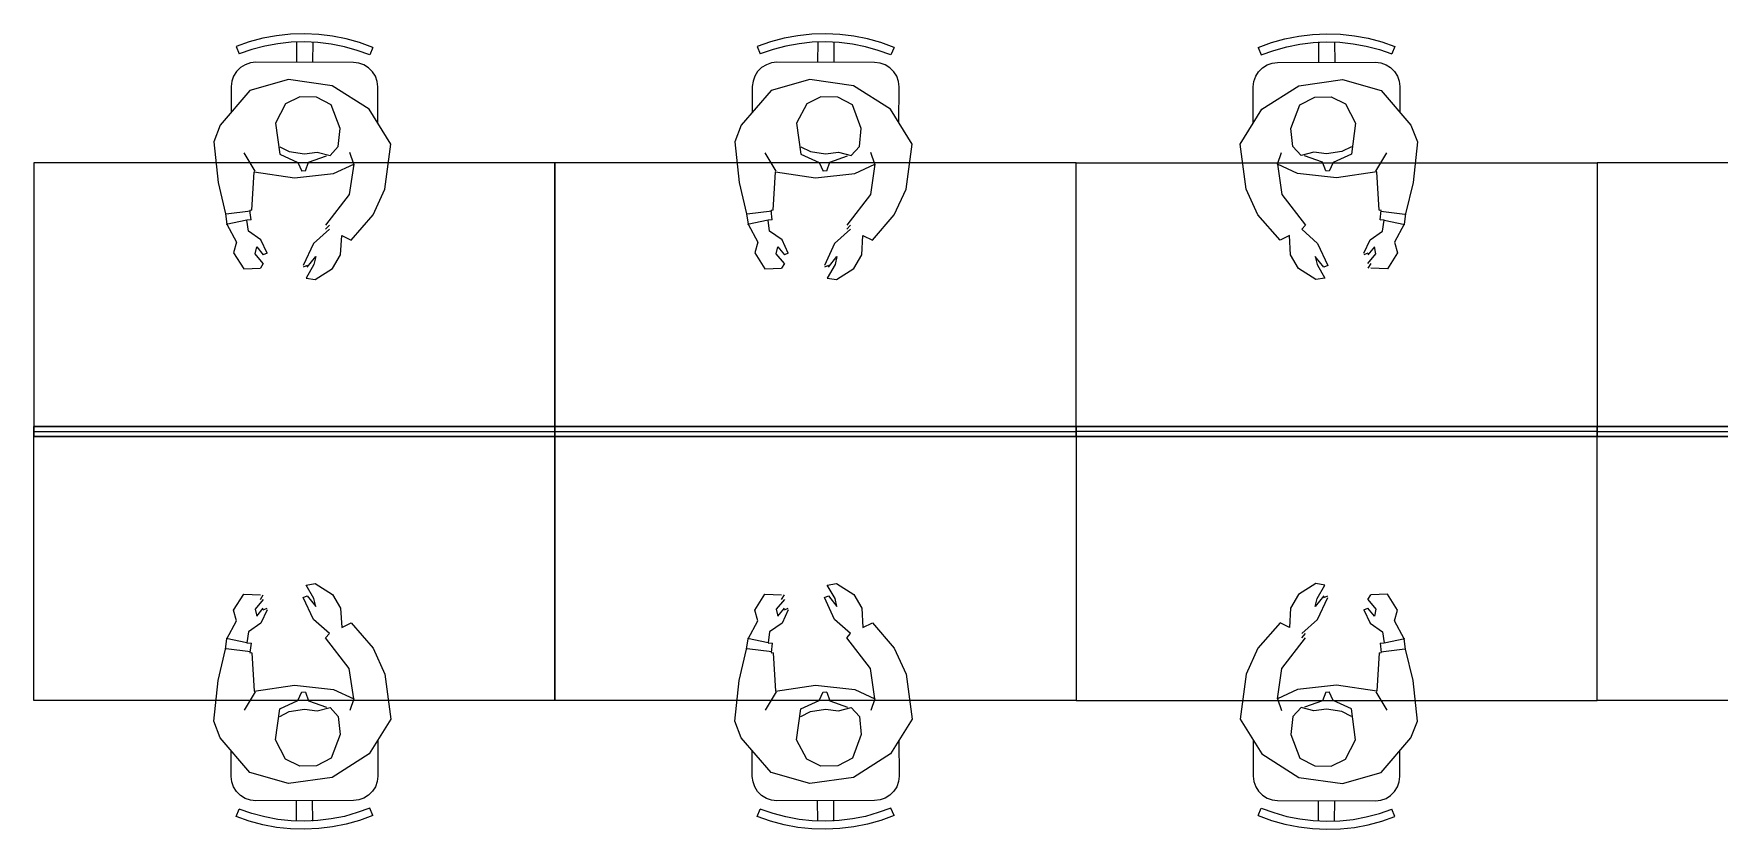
# Model space of a CAD drawing. Extents: x 0 to 23.4, y 0 to 16.5.
# Drawn here: x 16.299 to 17.657, y 11.268 to 11.909 of the extents above; entities that cross this region are included whole.
import ezdxf

# ---------------------------------------------------------------- set-up
doc = ezdxf.new("R2010")
doc.units = 0
doc.layers.get('0').update_dxf_attribs({"linetype": 'CONTINUOUS'})

msp = doc.modelspace()

# ---------------------------------------------------------------- linework, layer by layer
at = {"color": 0}
for points in [[(16.5722, 11.8978), (16.5615, 11.9016), (16.5507, 11.9047), (16.5396, 11.9069), (16.5285, 11.9083), (16.5171, 11.9088), (16.5058, 11.9084), (16.4946, 11.9072), (16.4836, 11.9052), (16.4726, 11.9023), (16.4619, 11.8985)], [(16.4619, 11.8985), (16.4644, 11.8925)], [(16.5697, 11.8917), (16.5596, 11.8954), (16.5492, 11.8983), (16.5386, 11.9004), (16.5279, 11.9018), (16.5171, 11.9022), (16.5064, 11.9019), (16.4956, 11.9007), (16.485, 11.8988), (16.4746, 11.896), (16.4644, 11.8925)], [(16.5106, 11.9022), (16.5106, 11.8857)], [(16.5237, 11.9022), (16.5236, 11.8857)], [(16.5722, 11.8978), (16.5697, 11.8917)], [(16.9921, 11.8978), (16.9814, 11.9016), (16.9706, 11.9047), (16.9596, 11.9069), (16.9483, 11.9083), (16.9371, 11.9088), (16.9258, 11.9084), (16.9146, 11.9072), (16.9035, 11.9052), (16.8926, 11.9023), (16.8819, 11.8985)], [(16.8819, 11.8985), (16.8843, 11.8925)], [(16.9896, 11.8917), (16.9794, 11.8954), (16.969, 11.8983), (16.9585, 11.9004), (16.9478, 11.9018), (16.9371, 11.9022), (16.9262, 11.9019), (16.9156, 11.9007), (16.905, 11.8988), (16.8946, 11.896), (16.8843, 11.8925)], [(16.9306, 11.9022), (16.9304, 11.8857)], [(16.9436, 11.9022), (16.9436, 11.8857)], [(16.9921, 11.8978), (16.9896, 11.8917)], [(17.2856, 11.8978), (17.2961, 11.9016), (17.3069, 11.9047), (17.3181, 11.9069), (17.3293, 11.9083), (17.3406, 11.9088), (17.3518, 11.9084), (17.3631, 11.9072), (17.3742, 11.9052), (17.385, 11.9023), (17.3957, 11.8985)], [(17.2856, 11.8978), (17.2879, 11.8917)], [(17.2879, 11.8917), (17.2981, 11.8954), (17.3085, 11.8983), (17.319, 11.9004), (17.3297, 11.9018), (17.3406, 11.9022), (17.3514, 11.9019), (17.3621, 11.9007), (17.3726, 11.8988), (17.3831, 11.896), (17.3932, 11.8925)], [(17.334, 11.9022), (17.334, 11.8857)], [(17.3471, 11.9022), (17.3472, 11.8857)], [(17.3957, 11.8985), (17.3932, 11.8925)], [(16.4778, 11.8858), (16.4735, 11.8853), (16.4693, 11.8838), (16.4656, 11.8815), (16.4624, 11.8784), (16.46, 11.8747), (16.4586, 11.8706), (16.4581, 11.8662)], [(16.5565, 11.8856), (16.4778, 11.8858)], [(16.5761, 11.8659), (16.5757, 11.8703), (16.5742, 11.8745), (16.5719, 11.8782), (16.5687, 11.8813), (16.565, 11.8837), (16.5608, 11.8851), (16.5565, 11.8856)], [(16.8976, 11.8858), (16.8933, 11.8853), (16.8892, 11.8838), (16.8854, 11.8815), (16.8822, 11.8784), (16.88, 11.8747), (16.8785, 11.8706), (16.8779, 11.8662)], [(16.9764, 11.8856), (16.8976, 11.8858)], [(16.9961, 11.8659), (16.9956, 11.8703), (16.9942, 11.8745), (16.9918, 11.8782), (16.9887, 11.8813), (16.985, 11.8837), (16.9808, 11.8851), (16.9764, 11.8856)], [(17.2815, 11.8659), (17.2819, 11.8703), (17.2835, 11.8745), (17.2858, 11.8782), (17.2889, 11.8813), (17.2926, 11.8837), (17.2968, 11.8851), (17.3011, 11.8856)], [(17.3011, 11.8856), (17.3799, 11.8858)], [(17.3799, 11.8858), (17.3843, 11.8853), (17.3885, 11.8838), (17.3922, 11.8815), (17.3953, 11.8784), (17.3976, 11.8747), (17.399, 11.8706), (17.3996, 11.8662)], [(16.5043, 11.8718), (16.4731, 11.8631)], [(16.5393, 11.8669), (16.5043, 11.8718)], [(16.9243, 11.8718), (16.8931, 11.8631)], [(16.9593, 11.8669), (16.9243, 11.8718)], [(17.3183, 11.8669), (17.3533, 11.8718)], [(17.3533, 11.8718), (17.3846, 11.8631)], [(16.4731, 11.8631), (16.4492, 11.8352)], [(16.4581, 11.8662), (16.4581, 11.8455)], [(16.5132, 11.8579), (16.5018, 11.8522)], [(16.5267, 11.8578), (16.5132, 11.8579)], [(16.5386, 11.8516), (16.5267, 11.8578)], [(16.5693, 11.8479), (16.5393, 11.8669)], [(16.5761, 11.8369), (16.5761, 11.8659)], [(16.8931, 11.8631), (16.869, 11.8352)], [(16.8779, 11.8662), (16.8779, 11.8455)], [(16.9332, 11.8579), (16.9218, 11.8522)], [(16.9467, 11.8578), (16.9332, 11.8579)], [(16.9586, 11.8516), (16.9467, 11.8578)], [(16.9892, 11.8479), (16.9593, 11.8669)], [(16.996, 11.8369), (16.9961, 11.8659)], [(17.2815, 11.8369), (17.2815, 11.8659)], [(17.2885, 11.8479), (17.3183, 11.8669)], [(17.319, 11.8516), (17.331, 11.8578)], [(17.331, 11.8578), (17.3444, 11.8579)], [(17.3444, 11.8579), (17.3558, 11.8522)], [(17.3846, 11.8631), (17.4085, 11.8352)], [(17.3996, 11.8662), (17.3997, 11.8455)], [(16.5018, 11.8522), (16.4936, 11.8367)], [(16.5458, 11.8325), (16.5386, 11.8516)], [(16.5867, 11.8199), (16.5693, 11.8479)], [(16.9218, 11.8522), (16.9135, 11.8367)], [(16.9657, 11.8325), (16.9586, 11.8516)], [(17.0067, 11.8199), (16.9892, 11.8479)], [(17.271, 11.8199), (17.2885, 11.8479)], [(17.3118, 11.8325), (17.319, 11.8516)], [(17.3558, 11.8522), (17.364, 11.8367)], [(16.4492, 11.8352), (16.4439, 11.8216)], [(16.4936, 11.8367), (16.4971, 11.8118)], [(16.5442, 11.8179), (16.5458, 11.8325)], [(16.869, 11.8352), (16.8637, 11.8216)], [(16.9135, 11.8367), (16.9171, 11.8118)], [(16.9642, 11.8179), (16.9657, 11.8325)], [(17.3135, 11.8179), (17.3118, 11.8325)], [(17.364, 11.8367), (17.3606, 11.8118)], [(17.4085, 11.8352), (17.4138, 11.8216)], [(16.4439, 11.8216), (16.4475, 11.7889)], [(16.4972, 11.8178), (16.5047, 11.8138)], [(16.5378, 11.8107), (16.5442, 11.8179)], [(16.5819, 11.7837), (16.5867, 11.8199)], [(16.8637, 11.8216), (16.8674, 11.7889)], [(16.9171, 11.8178), (16.9247, 11.8138)], [(16.9576, 11.8107), (16.9642, 11.8179)], [(17.0019, 11.7837), (17.0067, 11.8199)], [(17.2757, 11.7837), (17.271, 11.8199)], [(17.32, 11.8107), (17.3135, 11.8179)], [(17.3606, 11.8178), (17.3529, 11.8138)], [(17.4138, 11.8216), (17.4103, 11.7889)], [(16.7189, 11.8049), (16.2989, 11.8049)], [(16.2989, 11.8049), (16.2989, 11.5884)], [(16.4772, 11.798), (16.4685, 11.8128)], [(16.4971, 11.8118), (16.5118, 11.8051)], [(16.5047, 11.8138), (16.5171, 11.8121)], [(16.5118, 11.8051), (16.515, 11.798)], [(16.5171, 11.8121), (16.5272, 11.8134)], [(16.5178, 11.7984), (16.5204, 11.8054)], [(16.5204, 11.8054), (16.5347, 11.8105)], [(16.5272, 11.8134), (16.5378, 11.8107)], [(16.5404, 11.7961), (16.5567, 11.8038)], [(16.5567, 11.8038), (16.5531, 11.7793)], [(16.5567, 11.8038), (16.5536, 11.813)], [(17.1387, 11.8049), (16.7189, 11.8049)], [(16.7189, 11.8049), (16.7189, 11.5884)], [(16.7189, 11.5884), (16.7189, 11.8049)], [(16.8971, 11.798), (16.8883, 11.8128)], [(16.9171, 11.8118), (16.9317, 11.8051)], [(16.9247, 11.8138), (16.9369, 11.8121)], [(16.9317, 11.8051), (16.9349, 11.798)], [(16.9369, 11.8121), (16.9472, 11.8134)], [(16.9378, 11.7984), (16.9404, 11.8054)], [(16.9404, 11.8054), (16.9546, 11.8105)], [(16.9472, 11.8134), (16.9576, 11.8107)], [(16.9604, 11.7961), (16.9765, 11.8038)], [(16.9765, 11.8038), (16.9731, 11.7793)], [(16.9765, 11.8038), (16.9735, 11.813)], [(17.1387, 11.5884), (17.1387, 11.8049)], [(17.1387, 11.8049), (17.5587, 11.8049)], [(17.1387, 11.5884), (17.1387, 11.8049)], [(17.301, 11.8038), (17.3042, 11.813)], [(17.301, 11.8038), (17.3046, 11.7793)], [(17.3172, 11.7961), (17.301, 11.8038)], [(17.3304, 11.8134), (17.32, 11.8107)], [(17.3372, 11.8054), (17.3229, 11.8105)], [(17.3406, 11.8121), (17.3304, 11.8134)], [(17.3399, 11.7984), (17.3372, 11.8054)], [(17.3529, 11.8138), (17.3406, 11.8121)], [(17.346, 11.8051), (17.3428, 11.798)], [(17.3606, 11.8118), (17.346, 11.8051)], [(17.3804, 11.798), (17.3892, 11.8128)], [(17.5587, 11.8049), (17.5587, 11.5884)], [(17.9786, 11.8049), (17.5587, 11.8049)], [(17.5587, 11.8049), (17.5587, 11.5884)], [(16.4475, 11.7889), (16.4533, 11.7637)], [(16.4747, 11.7667), (16.4765, 11.7976)], [(16.4765, 11.7976), (16.5089, 11.7928)], [(16.5089, 11.7928), (16.5404, 11.7961)], [(16.5178, 11.7984), (16.515, 11.798)], [(16.8674, 11.7889), (16.8732, 11.7637)], [(16.8947, 11.7667), (16.8965, 11.7976)], [(16.8965, 11.7976), (16.9289, 11.7928)], [(16.9289, 11.7928), (16.9604, 11.7961)], [(16.9378, 11.7984), (16.9349, 11.798)], [(17.3487, 11.7928), (17.3172, 11.7961)], [(17.3428, 11.7984), (17.3399, 11.798)], [(17.3811, 11.7976), (17.3487, 11.7928)], [(17.3829, 11.7667), (17.3811, 11.7976)], [(17.4103, 11.7889), (17.4043, 11.7637)], [(16.5531, 11.7793), (16.534, 11.7546)], [(16.5724, 11.7629), (16.5819, 11.7837)], [(16.9731, 11.7793), (16.954, 11.7546)], [(16.9922, 11.7629), (17.0019, 11.7837)], [(17.2853, 11.7629), (17.2757, 11.7837)], [(17.3046, 11.7793), (17.3236, 11.7546)], [(16.4533, 11.7637), (16.4546, 11.7554)], [(16.4735, 11.7659), (16.4539, 11.7635)], [(16.4747, 11.7667), (16.4731, 11.7665)], [(16.474, 11.7589), (16.4731, 11.7665)], [(16.5546, 11.7424), (16.5724, 11.7629)], [(16.8732, 11.7637), (16.8746, 11.7554)], [(16.8935, 11.7659), (16.8738, 11.7635)], [(16.8947, 11.7667), (16.8931, 11.7665)], [(16.8939, 11.7589), (16.8931, 11.7665)], [(16.9746, 11.7424), (16.9922, 11.7629)], [(17.3031, 11.7424), (17.2853, 11.7629)], [(17.3846, 11.7667), (17.3829, 11.7665)], [(17.3838, 11.7589), (17.3846, 11.7665)], [(17.3842, 11.7659), (17.4037, 11.7635)], [(17.4043, 11.7637), (17.4031, 11.7554)], [(16.4707, 11.7586), (16.454, 11.755)], [(16.4546, 11.7554), (16.4624, 11.7408)], [(16.474, 11.7589), (16.4707, 11.7586)], [(16.4719, 11.7498), (16.4707, 11.7586)], [(16.4819, 11.7427), (16.4719, 11.7498)], [(16.5371, 11.7513), (16.5243, 11.7399)], [(16.5371, 11.7546), (16.534, 11.7513)], [(16.8907, 11.7586), (16.8739, 11.755)], [(16.8746, 11.7554), (16.8824, 11.7408)], [(16.8939, 11.7589), (16.8907, 11.7586)], [(16.8918, 11.7498), (16.8907, 11.7586)], [(16.9019, 11.7427), (16.8918, 11.7498)], [(16.9569, 11.7513), (16.9442, 11.7399)], [(16.9569, 11.7546), (16.954, 11.7513)], [(17.3236, 11.7546), (17.3207, 11.7513)], [(17.3207, 11.7513), (17.3333, 11.7399)], [(17.3757, 11.7427), (17.3857, 11.7498)], [(17.3869, 11.7589), (17.3838, 11.7586)], [(17.3857, 11.7498), (17.3869, 11.7586)], [(17.3869, 11.7586), (17.4036, 11.755)], [(17.4031, 11.7554), (17.3953, 11.7408)], [(16.4624, 11.7408), (16.46, 11.7324)], [(16.4772, 11.7316), (16.4786, 11.7371)], [(16.4786, 11.7371), (16.4839, 11.7306)], [(16.4869, 11.732), (16.4819, 11.7427)], [(16.5243, 11.7399), (16.516, 11.7221)], [(16.5461, 11.7306), (16.5471, 11.7462)], [(16.5471, 11.7462), (16.5546, 11.7424)], [(16.8824, 11.7408), (16.8799, 11.7324)], [(16.8972, 11.7316), (16.8985, 11.7371)], [(16.8985, 11.7371), (16.9039, 11.7306)], [(16.9068, 11.732), (16.9019, 11.7427)], [(16.9442, 11.7399), (16.936, 11.7221)], [(16.966, 11.7306), (16.9669, 11.7462)], [(16.9669, 11.7462), (16.9746, 11.7424)], [(17.3106, 11.7462), (17.3031, 11.7424)], [(17.3115, 11.7306), (17.3106, 11.7462)], [(17.3333, 11.7399), (17.3417, 11.7221)], [(17.3707, 11.732), (17.3757, 11.7427)], [(17.3792, 11.7371), (17.3738, 11.7306)], [(17.3804, 11.7316), (17.3792, 11.7371)], [(17.3953, 11.7408), (17.3978, 11.7324)], [(16.46, 11.7324), (16.4681, 11.7194)], [(16.4839, 11.7237), (16.4772, 11.7316)], [(16.4839, 11.7237), (16.4815, 11.72)], [(16.4869, 11.732), (16.4839, 11.7306)], [(16.5193, 11.7221), (16.516, 11.7208)], [(16.5246, 11.7228), (16.5185, 11.712)], [(16.5193, 11.7208), (16.5261, 11.7294)], [(16.5261, 11.7294), (16.5246, 11.7228)], [(16.5397, 11.7198), (16.5461, 11.7306)], [(16.8799, 11.7324), (16.8881, 11.7194)], [(16.9039, 11.7237), (16.8972, 11.7316)], [(16.9039, 11.7237), (16.9014, 11.72)], [(16.9068, 11.732), (16.9039, 11.7306)], [(16.9393, 11.7221), (16.936, 11.7208)], [(16.9446, 11.7228), (16.9383, 11.712)], [(16.9393, 11.7208), (16.9461, 11.7294)], [(16.9461, 11.7294), (16.9446, 11.7228)], [(16.9596, 11.7198), (16.966, 11.7306)], [(17.3179, 11.7198), (17.3115, 11.7306)], [(17.3315, 11.7294), (17.3331, 11.7228)], [(17.3383, 11.7208), (17.3315, 11.7294)], [(17.3331, 11.7228), (17.3393, 11.712)], [(17.3417, 11.7221), (17.3383, 11.7208)], [(17.3738, 11.732), (17.3707, 11.7306)], [(17.3738, 11.7237), (17.3804, 11.7316)], [(17.3762, 11.7237), (17.3738, 11.72)], [(17.3978, 11.7324), (17.3896, 11.7194)], [(16.4681, 11.7194), (16.4815, 11.72)], [(16.5185, 11.712), (16.5258, 11.7108)], [(16.5258, 11.7108), (16.5397, 11.7198)], [(16.8881, 11.7194), (16.9014, 11.72)], [(16.9383, 11.712), (16.9458, 11.7108)], [(16.9458, 11.7108), (16.9596, 11.7198)], [(17.3318, 11.7108), (17.3179, 11.7198)], [(17.3393, 11.712), (17.3318, 11.7108)], [(17.3896, 11.7194), (17.3762, 11.72)], [(16.2989, 11.3718), (16.2989, 11.5884)], [(16.2989, 11.5884), (16.7189, 11.5884)], [(16.2989, 11.5884), (16.7189, 11.5884)], [(16.7189, 11.5923), (16.7189, 11.5884)], [(16.7189, 11.3718), (16.7189, 11.5884)], [(16.7189, 11.5884), (17.1387, 11.5884)], [(16.7189, 11.5884), (16.7189, 11.3718)], [(16.7189, 11.5845), (16.7189, 11.5884)], [(16.7189, 11.5884), (17.1387, 11.5884)], [(17.1387, 11.5923), (17.1387, 11.5884)], [(17.1387, 11.5923), (17.1387, 11.5884)], [(17.1387, 11.5884), (17.1387, 11.3718)], [(17.1387, 11.5845), (17.1387, 11.5884)], [(17.5587, 11.5884), (17.1387, 11.5884)], [(17.1387, 11.5884), (17.1387, 11.3718)], [(17.1387, 11.5845), (17.1387, 11.5884)], [(17.5587, 11.5884), (17.1387, 11.5884)], [(17.5587, 11.3718), (17.5587, 11.5884)], [(17.5587, 11.3718), (17.5587, 11.5884)], [(17.5587, 11.5884), (17.9786, 11.5884)], [(17.5587, 11.5884), (17.9786, 11.5884)], [(16.5185, 11.4647), (16.5258, 11.466)], [(16.5246, 11.454), (16.5185, 11.4647)], [(16.5258, 11.466), (16.5397, 11.457)], [(16.9383, 11.4647), (16.9458, 11.466)], [(16.9446, 11.454), (16.9383, 11.4647)], [(16.9458, 11.466), (16.9596, 11.457)], [(17.3318, 11.466), (17.3179, 11.457)], [(17.3393, 11.4647), (17.3318, 11.466)], [(17.3331, 11.454), (17.3393, 11.4647)], [(16.46, 11.4444), (16.4681, 11.4574)], [(16.4681, 11.4574), (16.4815, 11.4568)], [(16.4839, 11.4531), (16.4772, 11.4452)], [(16.4815, 11.4531), (16.4839, 11.4568)], [(16.516, 11.4546), (16.5193, 11.4559)], [(16.5243, 11.437), (16.516, 11.4546)], [(16.5193, 11.4559), (16.5261, 11.4474)], [(16.5261, 11.4474), (16.5246, 11.454)], [(16.5397, 11.457), (16.5461, 11.4462)], [(16.8799, 11.4444), (16.8881, 11.4574)], [(16.8881, 11.4574), (16.9014, 11.4568)], [(16.9039, 11.4531), (16.8972, 11.4452)], [(16.9014, 11.4531), (16.9039, 11.4568)], [(16.936, 11.4546), (16.9393, 11.4559)], [(16.9442, 11.437), (16.936, 11.4546)], [(16.9393, 11.4559), (16.9461, 11.4474)], [(16.9461, 11.4474), (16.9446, 11.454)], [(16.9596, 11.457), (16.966, 11.4462)], [(17.3179, 11.457), (17.3115, 11.4462)], [(17.3383, 11.4559), (17.3315, 11.4474)], [(17.3315, 11.4474), (17.3331, 11.454)], [(17.3333, 11.437), (17.3417, 11.4546)], [(17.3383, 11.4546), (17.3417, 11.4559)], [(17.3738, 11.4531), (17.3762, 11.4568)], [(17.3738, 11.4531), (17.3804, 11.4452)], [(17.3896, 11.4574), (17.3762, 11.4568)], [(17.3978, 11.4444), (17.3896, 11.4574)], [(16.4546, 11.4214), (16.4624, 11.4359)], [(16.4624, 11.4359), (16.46, 11.4444)], [(16.4772, 11.4452), (16.4786, 11.4396)], [(16.4786, 11.4396), (16.4839, 11.4462)], [(16.4869, 11.4448), (16.4819, 11.4341)], [(16.4839, 11.4448), (16.4869, 11.4462)], [(16.5371, 11.4256), (16.5243, 11.437)], [(16.5461, 11.4462), (16.5471, 11.4305)], [(16.8746, 11.4214), (16.8824, 11.4359)], [(16.8824, 11.4359), (16.8799, 11.4444)], [(16.8972, 11.4452), (16.8985, 11.4396)], [(16.8985, 11.4396), (16.9039, 11.4462)], [(16.9068, 11.4448), (16.9019, 11.4341)], [(16.9039, 11.4448), (16.9068, 11.4462)], [(16.9569, 11.4256), (16.9442, 11.437)], [(16.966, 11.4462), (16.9669, 11.4305)], [(17.3115, 11.4462), (17.3106, 11.4305)], [(17.3207, 11.4256), (17.3333, 11.437)], [(17.3707, 11.4448), (17.3738, 11.4462)], [(17.3707, 11.4448), (17.3757, 11.4341)], [(17.3792, 11.4396), (17.3738, 11.4462)], [(17.3804, 11.4452), (17.3792, 11.4396)], [(17.3953, 11.4359), (17.3978, 11.4444)], [(17.4031, 11.4214), (17.3953, 11.4359)], [(16.4707, 11.4182), (16.454, 11.4218)], [(16.4719, 11.427), (16.4707, 11.4182)], [(16.4819, 11.4341), (16.4719, 11.427)], [(16.534, 11.4222), (16.5371, 11.4256)], [(16.5531, 11.3974), (16.534, 11.4222)], [(16.5471, 11.4305), (16.5546, 11.4343)], [(16.5546, 11.4343), (16.5724, 11.4139)], [(16.8907, 11.4182), (16.8739, 11.4218)], [(16.8918, 11.427), (16.8907, 11.4182)], [(16.9019, 11.4341), (16.8918, 11.427)], [(16.954, 11.4222), (16.9569, 11.4256)], [(16.9731, 11.3974), (16.954, 11.4222)], [(16.9669, 11.4305), (16.9746, 11.4343)], [(16.9746, 11.4343), (16.9922, 11.4139)], [(17.3031, 11.4343), (17.2853, 11.4139)], [(17.3106, 11.4305), (17.3031, 11.4343)], [(17.3046, 11.3974), (17.3236, 11.4222)], [(17.3207, 11.4222), (17.3236, 11.4256)], [(17.3757, 11.4341), (17.3857, 11.427)], [(17.3857, 11.427), (17.3869, 11.4182)], [(17.3869, 11.4182), (17.4036, 11.4218)], [(16.4475, 11.3879), (16.4533, 11.4131)], [(16.4533, 11.4131), (16.4546, 11.4214)], [(16.4735, 11.4109), (16.4539, 11.4133)], [(16.4707, 11.4179), (16.474, 11.4182)], [(16.474, 11.4179), (16.4731, 11.4103)], [(16.4731, 11.4101), (16.4747, 11.4103)], [(16.4747, 11.4101), (16.4765, 11.3792)], [(16.5724, 11.4139), (16.5819, 11.393)], [(16.8674, 11.3879), (16.8732, 11.4131)], [(16.8732, 11.4131), (16.8746, 11.4214)], [(16.8935, 11.4109), (16.8738, 11.4133)], [(16.8907, 11.4179), (16.8939, 11.4182)], [(16.8939, 11.4179), (16.8931, 11.4103)], [(16.8931, 11.4101), (16.8947, 11.4103)], [(16.8947, 11.4101), (16.8965, 11.3792)], [(16.9922, 11.4139), (17.0019, 11.393)], [(17.2853, 11.4139), (17.2757, 11.393)], [(17.3829, 11.4101), (17.3811, 11.3792)], [(17.3829, 11.4101), (17.3846, 11.4103)], [(17.3838, 11.4179), (17.3869, 11.4182)], [(17.3838, 11.4179), (17.3846, 11.4103)], [(17.3842, 11.4109), (17.4037, 11.4133)], [(17.4043, 11.4131), (17.4031, 11.4214)], [(17.4103, 11.3879), (17.4043, 11.4131)], [(16.5567, 11.373), (16.5531, 11.3974)], [(16.9765, 11.373), (16.9731, 11.3974)], [(17.301, 11.373), (17.3046, 11.3974)], [(16.4439, 11.3552), (16.4475, 11.3879)], [(16.4765, 11.3792), (16.5089, 11.384)], [(16.5089, 11.384), (16.5404, 11.3807)], [(16.5819, 11.393), (16.5867, 11.3568)], [(16.8637, 11.3552), (16.8674, 11.3879)], [(16.8965, 11.3792), (16.9289, 11.384)], [(16.9289, 11.384), (16.9604, 11.3807)], [(17.0019, 11.393), (17.0067, 11.3568)], [(17.2757, 11.393), (17.271, 11.3568)], [(17.3487, 11.384), (17.3172, 11.3807)], [(17.3811, 11.3792), (17.3487, 11.384)], [(17.4138, 11.3552), (17.4103, 11.3879)], [(16.7189, 11.3718), (16.2989, 11.3718)], [(16.4772, 11.3788), (16.4685, 11.364)], [(16.4971, 11.3649), (16.5118, 11.3717)], [(16.5118, 11.3717), (16.515, 11.3788)], [(16.515, 11.3784), (16.5178, 11.3788)], [(16.5178, 11.3784), (16.5204, 11.3714)], [(16.5204, 11.3714), (16.5347, 11.3663)], [(16.5404, 11.3807), (16.5567, 11.373)], [(16.5567, 11.373), (16.5536, 11.3638)], [(17.1387, 11.3718), (16.7189, 11.3718)], [(16.8971, 11.3788), (16.8883, 11.364)], [(16.9171, 11.3649), (16.9317, 11.3717)], [(16.9317, 11.3717), (16.9349, 11.3788)], [(16.9349, 11.3784), (16.9378, 11.3788)], [(16.9378, 11.3784), (16.9404, 11.3714)], [(16.9404, 11.3714), (16.9546, 11.3663)], [(16.9604, 11.3807), (16.9765, 11.373)], [(16.9765, 11.373), (16.9735, 11.3638)], [(17.1387, 11.3718), (17.5587, 11.3718)], [(17.3172, 11.3807), (17.301, 11.373)], [(17.301, 11.373), (17.3042, 11.3638)], [(17.3372, 11.3714), (17.3229, 11.3663)], [(17.3399, 11.3784), (17.3372, 11.3714)], [(17.3399, 11.3784), (17.3428, 11.3788)], [(17.346, 11.3717), (17.3428, 11.3788)], [(17.3606, 11.3649), (17.346, 11.3717)], [(17.3804, 11.3788), (17.3892, 11.364)], [(17.9786, 11.3718), (17.5587, 11.3718)], [(16.4492, 11.3416), (16.4439, 11.3552)], [(16.4936, 11.3401), (16.4971, 11.3649)], [(16.4972, 11.3589), (16.5047, 11.363)], [(16.5047, 11.363), (16.5171, 11.3647)], [(16.5171, 11.3647), (16.5272, 11.3634)], [(16.5272, 11.3634), (16.5378, 11.366)], [(16.5378, 11.366), (16.5442, 11.3589)], [(16.5442, 11.3589), (16.5458, 11.3443)], [(16.5867, 11.3568), (16.5693, 11.3289)], [(16.869, 11.3416), (16.8637, 11.3552)], [(16.9135, 11.3401), (16.9171, 11.3649)], [(16.9171, 11.3589), (16.9247, 11.363)], [(16.9247, 11.363), (16.9369, 11.3647)], [(16.9369, 11.3647), (16.9472, 11.3634)], [(16.9472, 11.3634), (16.9576, 11.366)], [(16.9576, 11.366), (16.9642, 11.3589)], [(16.9642, 11.3589), (16.9657, 11.3443)], [(17.0067, 11.3568), (16.9892, 11.3289)], [(17.271, 11.3568), (17.2885, 11.3289)], [(17.3135, 11.3589), (17.3118, 11.3443)], [(17.32, 11.366), (17.3135, 11.3589)], [(17.3304, 11.3634), (17.32, 11.366)], [(17.3406, 11.3647), (17.3304, 11.3634)], [(17.3529, 11.363), (17.3406, 11.3647)], [(17.3606, 11.3589), (17.3529, 11.363)], [(17.364, 11.3401), (17.3606, 11.3649)], [(17.4085, 11.3416), (17.4138, 11.3552)], [(16.4731, 11.3136), (16.4492, 11.3416)], [(16.5458, 11.3443), (16.5386, 11.3252)], [(16.8931, 11.3136), (16.869, 11.3416)], [(16.9657, 11.3443), (16.9586, 11.3252)], [(17.3118, 11.3443), (17.319, 11.3252)], [(17.3846, 11.3136), (17.4085, 11.3416)], [(16.4581, 11.3106), (16.4581, 11.3312)], [(16.5018, 11.3246), (16.4936, 11.3401)], [(16.5693, 11.3289), (16.5393, 11.3098)], [(16.5761, 11.3398), (16.5761, 11.3109)], [(16.8779, 11.3106), (16.8779, 11.3312)], [(16.9218, 11.3246), (16.9135, 11.3401)], [(16.9892, 11.3289), (16.9593, 11.3098)], [(16.996, 11.3398), (16.9961, 11.3109)], [(17.2815, 11.3398), (17.2815, 11.3109)], [(17.2885, 11.3289), (17.3183, 11.3098)], [(17.3558, 11.3246), (17.364, 11.3401)], [(17.3996, 11.3106), (17.3997, 11.3312)], [(16.5043, 11.305), (16.4731, 11.3136)], [(16.5132, 11.3189), (16.5018, 11.3246)], [(16.5267, 11.319), (16.5132, 11.3189)], [(16.5386, 11.3252), (16.5267, 11.319)], [(16.9243, 11.305), (16.8931, 11.3136)], [(16.9332, 11.3189), (16.9218, 11.3246)], [(16.9467, 11.319), (16.9332, 11.3189)], [(16.9586, 11.3252), (16.9467, 11.319)], [(17.319, 11.3252), (17.331, 11.319)], [(17.331, 11.319), (17.3444, 11.3189)], [(17.3444, 11.3189), (17.3558, 11.3246)], [(17.3533, 11.305), (17.3846, 11.3136)], [(16.4778, 11.291), (16.4735, 11.2914), (16.4693, 11.2929), (16.4656, 11.2953), (16.4624, 11.2983), (16.46, 11.3021), (16.4586, 11.3063), (16.4581, 11.3106)], [(16.5393, 11.3098), (16.5043, 11.305)], [(16.5761, 11.3109), (16.5757, 11.3065), (16.5742, 11.3023), (16.5719, 11.2986), (16.5687, 11.2955), (16.565, 11.2931), (16.5608, 11.2917), (16.5565, 11.2911)], [(16.8976, 11.291), (16.8933, 11.2914), (16.8892, 11.2929), (16.8854, 11.2953), (16.8822, 11.2983), (16.88, 11.3021), (16.8785, 11.3063), (16.8779, 11.3106)], [(16.9593, 11.3098), (16.9243, 11.305)], [(16.9961, 11.3109), (16.9956, 11.3065), (16.9942, 11.3023), (16.9918, 11.2986), (16.9887, 11.2955), (16.985, 11.2931), (16.9808, 11.2917), (16.9764, 11.2911)], [(17.2815, 11.3109), (17.2819, 11.3065), (17.2835, 11.3023), (17.2858, 11.2986), (17.2889, 11.2955), (17.2926, 11.2931), (17.2968, 11.2917), (17.3011, 11.2911)], [(17.3183, 11.3098), (17.3533, 11.305)], [(17.3799, 11.291), (17.3843, 11.2914), (17.3885, 11.2929), (17.3922, 11.2953), (17.3953, 11.2983), (17.3976, 11.3021), (17.399, 11.3063), (17.3996, 11.3106)], [(16.5565, 11.2911), (16.4778, 11.291)], [(16.5106, 11.2745), (16.5106, 11.2911)], [(16.5237, 11.2746), (16.5236, 11.2911)], [(16.9764, 11.2911), (16.8976, 11.291)], [(16.9306, 11.2745), (16.9304, 11.2911)], [(16.9436, 11.2746), (16.9436, 11.2911)], [(17.3011, 11.2911), (17.3799, 11.291)], [(17.334, 11.2746), (17.334, 11.2911)], [(17.3471, 11.2745), (17.3472, 11.2911)], [(16.4619, 11.2782), (16.4644, 11.2843)], [(16.5722, 11.279), (16.5615, 11.2751), (16.5507, 11.2721), (16.5396, 11.2699), (16.5285, 11.2685), (16.5171, 11.268), (16.5058, 11.2683), (16.4946, 11.2695), (16.4836, 11.2716), (16.4726, 11.2745), (16.4619, 11.2782)], [(16.5697, 11.285), (16.5596, 11.2814), (16.5492, 11.2784), (16.5386, 11.2763), (16.5279, 11.275), (16.5171, 11.2745), (16.5064, 11.2749), (16.4956, 11.276), (16.485, 11.278), (16.4746, 11.2808), (16.4644, 11.2843)], [(16.5722, 11.279), (16.5697, 11.285)], [(16.8819, 11.2782), (16.8843, 11.2843)], [(16.9921, 11.279), (16.9814, 11.2751), (16.9706, 11.2721), (16.9596, 11.2699), (16.9483, 11.2685), (16.9371, 11.268), (16.9258, 11.2683), (16.9146, 11.2695), (16.9035, 11.2716), (16.8926, 11.2745), (16.8819, 11.2782)], [(16.9896, 11.285), (16.9794, 11.2814), (16.969, 11.2784), (16.9585, 11.2763), (16.9478, 11.275), (16.9371, 11.2745), (16.9262, 11.2749), (16.9156, 11.276), (16.905, 11.278), (16.8946, 11.2808), (16.8843, 11.2843)], [(16.9921, 11.279), (16.9896, 11.285)], [(17.2856, 11.279), (17.2879, 11.285)], [(17.2856, 11.279), (17.2961, 11.2751), (17.3069, 11.2721), (17.3181, 11.2699), (17.3293, 11.2685), (17.3406, 11.268), (17.3518, 11.2683), (17.3631, 11.2695), (17.3742, 11.2716), (17.385, 11.2745), (17.3957, 11.2782)], [(17.2879, 11.285), (17.2981, 11.2814), (17.3085, 11.2784), (17.319, 11.2763), (17.3297, 11.275), (17.3406, 11.2745), (17.3514, 11.2749), (17.3621, 11.276), (17.3726, 11.278), (17.3831, 11.2808), (17.3932, 11.2843)], [(17.3957, 11.2782), (17.3932, 11.2843)]]:
    msp.add_lwpolyline(points, dxfattribs=at)
for points in [[(16.2989, 11.5845), (16.7189, 11.5845), (16.7189, 11.5923), (16.2989, 11.5923), (16.2989, 11.5845)], [(16.2989, 11.5923), (16.7189, 11.5923), (16.7189, 11.5845), (16.2989, 11.5845), (16.2989, 11.5923)], [(16.7189, 11.5845), (17.1387, 11.5845), (17.1387, 11.5923), (16.7189, 11.5923), (16.7189, 11.5845)], [(16.7189, 11.5923), (17.1387, 11.5923), (17.1387, 11.5845), (16.7189, 11.5845), (16.7189, 11.5923)], [(17.5587, 11.5845), (17.1387, 11.5845), (17.1387, 11.5923), (17.5587, 11.5923), (17.5587, 11.5845)], [(17.5587, 11.5923), (17.1387, 11.5923), (17.1387, 11.5845), (17.5587, 11.5845), (17.5587, 11.5923)], [(17.5587, 11.5845), (17.9786, 11.5845), (17.9786, 11.5923), (17.5587, 11.5923), (17.5587, 11.5845)], [(17.5587, 11.5923), (17.9786, 11.5923), (17.9786, 11.5845), (17.5587, 11.5845), (17.5587, 11.5923)]]:
    msp.add_lwpolyline(points, close=True, dxfattribs=at)

doc.saveas('drawing.dxf')
